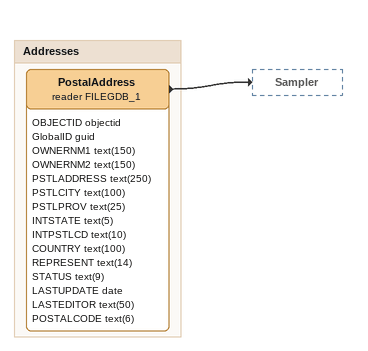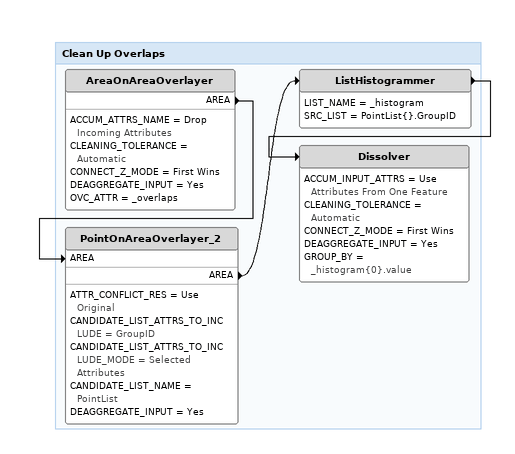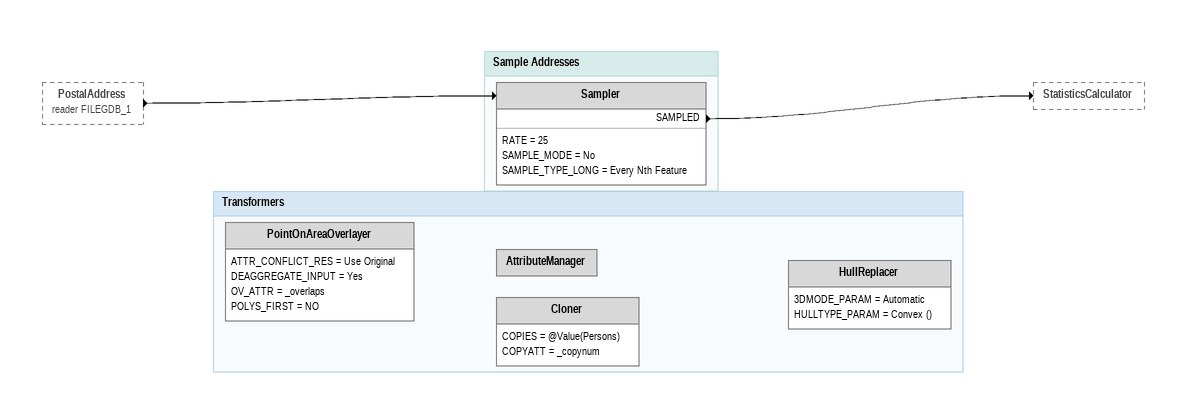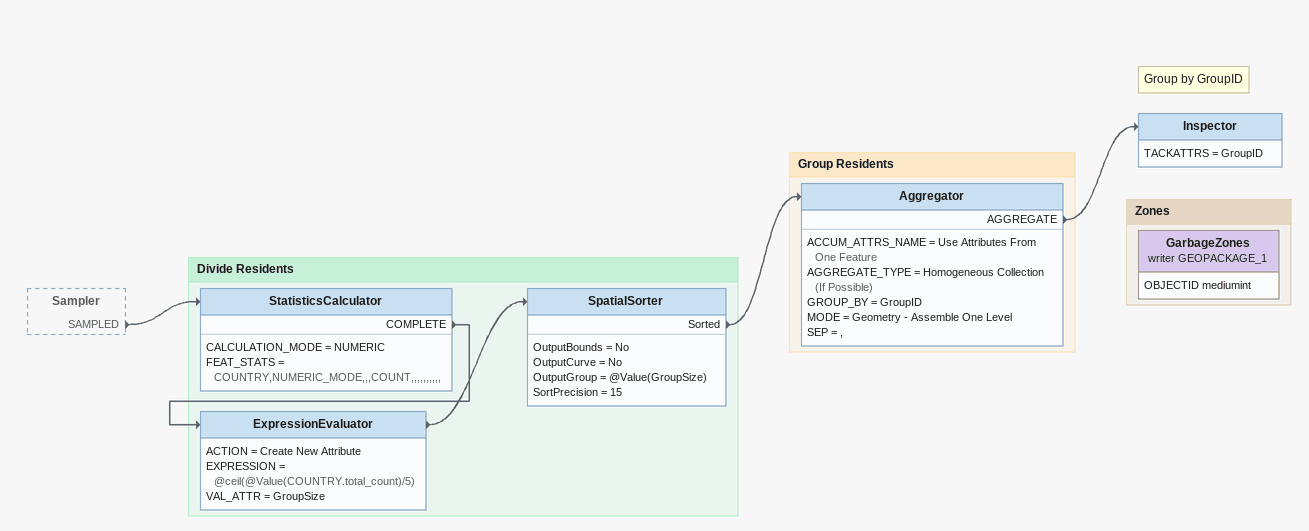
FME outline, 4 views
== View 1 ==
Bookmark: Addresses
PostalAddress (reader FILEGDB_1)
    attributes: OBJECTID objectid, GlobalID guid, OWNERNM1 text(150), OWNERNM2 text(150), PSTLADDRESS text(250), PSTLCITY text(100), PSTLPROV text(25), INTSTATE text(5), INTPSTLCD text(10), COUNTRY text(100), REPRESENT text(14), STATUS text(9), LASTUPDATE date, LASTEDITOR text(50), POSTALCODE text(6)
    -> Sampler

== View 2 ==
Bookmark: Clean Up Overlaps
AreaOnAreaOverlayer
    ACCUM_ATTRS_NAME = Drop Incoming Attributes
    CLEANING_TOLERANCE = Automatic
    CONNECT_Z_MODE = First Wins
    DEAGGREGATE_INPUT = Yes
    OVC_ATTR = _overlaps
    AREA -> PointOnAreaOverlayer_2 [AREA]
PointOnAreaOverlayer_2
    ATTR_CONFLICT_RES = Use Original
    CANDIDATE_LIST_ATTRS_TO_INCLUDE = GroupID
    CANDIDATE_LIST_ATTRS_TO_INCLUDE_MODE = Selected Attributes
    CANDIDATE_LIST_NAME = PointList
    DEAGGREGATE_INPUT = Yes
    AREA -> ListHistogrammer
ListHistogrammer
    LIST_NAME = _histogram
    SRC_LIST = PointList{}.GroupID
    -> Dissolver
Dissolver
    ACCUM_INPUT_ATTRS = Use Attributes From One Feature
    CLEANING_TOLERANCE = Automatic
    CONNECT_Z_MODE = First Wins
    DEAGGREGATE_INPUT = Yes
    GROUP_BY = _histogram{0}.value

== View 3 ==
PostalAddress (reader FILEGDB_1) [outside]
    -> Sampler

Bookmark: Sample Addresses
Sampler
    RATE = 25
    SAMPLE_MODE = No
    SAMPLE_TYPE_LONG = Every Nth Feature
    SAMPLED -> StatisticsCalculator

Bookmark: Transformers
PointOnAreaOverlayer
    ATTR_CONFLICT_RES = Use Original
    DEAGGREGATE_INPUT = Yes
    OV_ATTR = _overlaps
    POLYS_FIRST = NO
AttributeManager
Cloner
    COPIES = @Value(Persons)
    COPYATT = _copynum
HullReplacer
    3DMODE_PARAM = Automatic
    HULLTYPE_PARAM = Convex ()

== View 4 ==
Sampler [outside]
    SAMPLED -> StatisticsCalculator
Note: Group by GroupID
Inspector
    TACKATTRS = GroupID

Bookmark: Divide Residents
StatisticsCalculator
    CALCULATION_MODE = NUMERIC
    FEAT_STATS = COUNTRY,NUMERIC_MODE,,,COUNT,,,,,,,,,,
    COMPLETE -> ExpressionEvaluator
ExpressionEvaluator
    ACTION = Create New Attribute
    EXPRESSION = @ceil(@Value(COUNTRY.total_count)/5)
    VAL_ATTR = GroupSize
    -> SpatialSorter
SpatialSorter
    OutputBounds = No
    OutputCurve = No
    OutputGroup = @Value(GroupSize)
    SortPrecision = 15
    Sorted -> Aggregator

Bookmark: Group Residents
Aggregator
    ACCUM_ATTRS_NAME = Use Attributes From One Feature
    AGGREGATE_TYPE = Homogeneous Collection (If Possible)
    GROUP_BY = GroupID
    MODE = Geometry - Assemble One Level
    SEP = ,
    AGGREGATE -> Inspector

Bookmark: Zones
GarbageZones (writer GEOPACKAGE_1)
    attributes: OBJECTID mediumint
